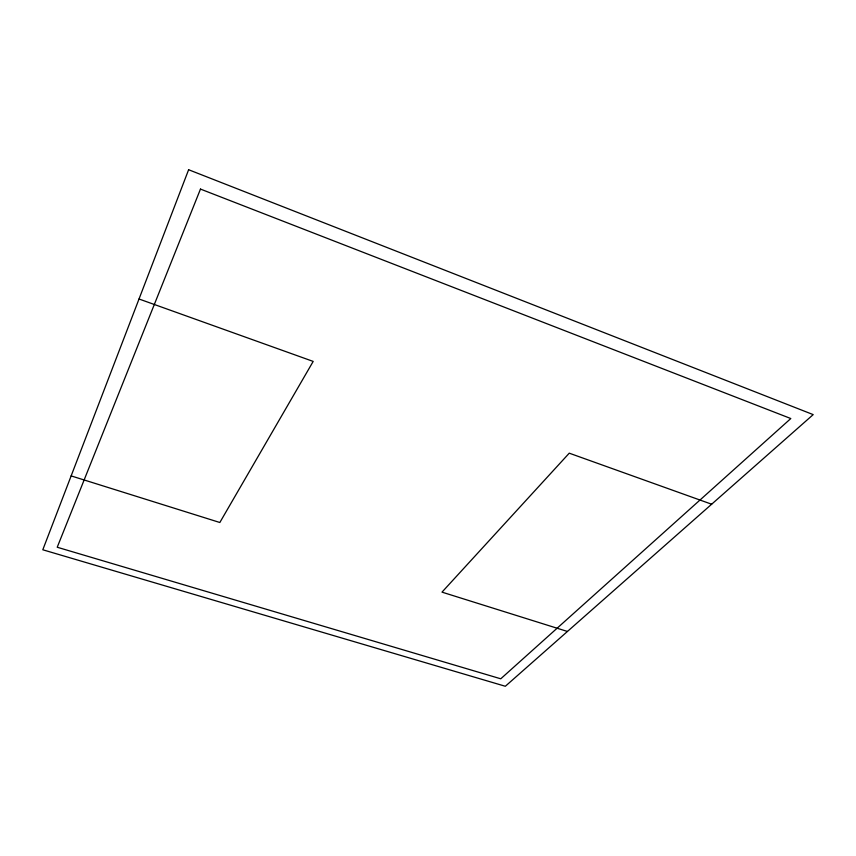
<?xml version="1.0" encoding="UTF-8"?>
<svg xmlns="http://www.w3.org/2000/svg" width="856" height="856" viewBox="0 0 856 856"><rect width="100%" height="100%" fill="white"/><g stroke="black" fill="none" stroke-linecap="round" stroke-linejoin="round"><path stroke-width="1.28" d="M71.144 475.904L219.842 522.502L313.189 361.414L139.025 299.001M567.442 631.461L441.996 592.138L569.251 453.177L711.657 504.216M188.62 169.734L42.8 549.777L505.329 686.266L813.2 414.614L188.62 169.734M200.475 189.08L57.224 547.241L500.749 678.797L790.816 418.541L200.475 189.08"/></g></svg>
